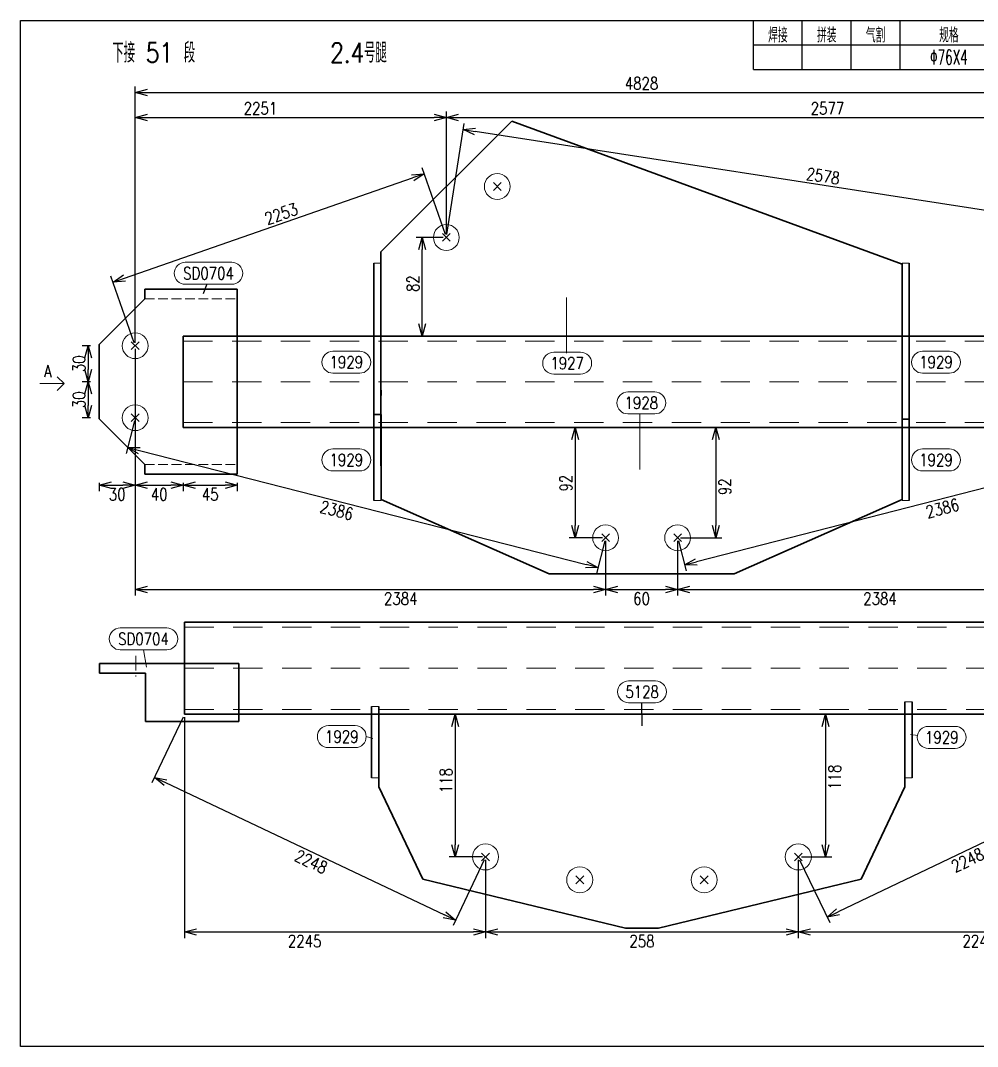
# Model space of a CAD drawing. Extents: x 154981 to 165753, y -86801 to -82885.
# Drawn here: x 159560.1 to 159756, y -84356.7 to -84146.7 of the extents above; entities that cross this region are included whole.
import ezdxf
from ezdxf.enums import TextEntityAlignment as Align

# ---------------------------------------------------------------- set-up
doc = ezdxf.new("R2010")
doc.units = 0
doc.header["$MEASUREMENT"] = 0
for name, pattern in [('一点画线', [5.2, 3, -1, 0.2, -1]), ('虚线', [2.75, 2, -0.75]), ('长虚线', [10, 6, -4])]:
    doc.linetypes.add(name, pattern=pattern)
doc.layers.get('0').update_dxf_attribs({"linetype": 'CONTINUOUS', "lineweight": 25})
doc.layers.get('Defpoints').update_dxf_attribs({"linetype": 'CONTINUOUS'})
doc.layers.add('4', color=7, linetype='CONTINUOUS', lineweight=25)
doc.layers.add('5', color=7, linetype='CONTINUOUS', lineweight=25)
doc.styles.add('DimFont', font='simplex.shx', dxfattribs={"width": 0.8, "bigfont": 'gbhzfs.shx'})
doc.styles.get("Standard").update_dxf_attribs({"font": 'simplex.shx', "width": 0.7, "height": 3, "bigfont": 'gbhzfs.shx'})
doc.dimstyles.new('DHDxfDimStyleOpen30', dxfattribs={"dimtxt": 2.5, "dimasz": 2.5, "dimexe": 1.25, "dimexo": 0.625, "dimtad": 2, "dimtxsty": 'DimFont', "dimblk": 'OPEN30', "dimblk1": 'OPEN30', "dimblk2": 'OPEN30', "dimcen": 2.5, "dimadec": 0, "dimazin": 0, "dimtfac": 1, "dimtmove": 0, "dimatfit": 3, "dimfxl": 0, "dimarcsym": 0})

# ---------------------------------------------------------------- blocks, each defined once
blk = doc.blocks.new('_OPEN30')
at = {"color": 0, "linetype": 'ByBlock', "lineweight": -2}
for p, q in [((-1, 0.268), (0, 0)), ((0, 0), (-1, -0.268)), ((0, 0), (-1, 0))]:
    blk.add_line(p, q, dxfattribs=at)
blk = doc.blocks.new('*D152')
at = {"layer": '5', "color": 3, "linetype": 'Continuous', "lineweight": -2}
for p, q in [((159780.43, -84289.29), (159780.43, -84334.48)), ((159719.3, -84318.49), (159719.3, -84334.48)), ((159721.8, -84333.23), (159777.93, -84333.23))]:
    blk.add_line(p, q, dxfattribs=at)
at = {"layer": 'Defpoints', "color": 0, "linetype": 'Continuous'}
for p in [(159780.43, -84288.66), (159719.3, -84317.87), (159780.43, -84333.23)]:
    blk.add_point(p, dxfattribs=at)
at = {"layer": '5', "color": 3, "linetype": 'Continuous', "lineweight": -2, "xscale": 2.5, "yscale": 2.5, "zscale": 2.5, "rotation": 180}
blk.add_blockref('_OPEN30', (159719.3, -84333.23), dxfattribs=at)
at = {"layer": '5', "color": 3, "linetype": 'Continuous', "lineweight": -2, "xscale": 2.5, "yscale": 2.5, "zscale": 2.5}
blk.add_blockref('_OPEN30', (159780.43, -84333.23), dxfattribs=at)
at = {"layer": '5', "color": 6, "linetype": 'Continuous', "lineweight": 18, "insert": (159756.32, -84335.11), "char_height": 2.5, "attachment_point": 5, "line_spacing_factor": 0.6, "style": 'DimFont'}
blk.add_mtext('2245', dxfattribs=at)
blk = doc.blocks.new('*D153')
at = {"layer": '5', "color": 3, "linetype": 'Continuous', "lineweight": -2}
for p, q in [((159655.29, -84318.49), (159655.29, -84334.48)), ((159719.3, -84318.49), (159719.3, -84334.48)), ((159657.79, -84333.23), (159716.8, -84333.23))]:
    blk.add_line(p, q, dxfattribs=at)
at = {"layer": 'Defpoints', "color": 0, "linetype": 'Continuous'}
for p in [(159655.29, -84317.87), (159719.3, -84317.87), (159719.3, -84333.23)]:
    blk.add_point(p, dxfattribs=at)
at = {"layer": '5', "color": 3, "linetype": 'Continuous', "lineweight": -2, "xscale": 2.5, "yscale": 2.5, "zscale": 2.5, "rotation": 180}
blk.add_blockref('_OPEN30', (159655.29, -84333.23), dxfattribs=at)
at = {"layer": '5', "color": 3, "linetype": 'Continuous', "lineweight": -2, "xscale": 2.5, "yscale": 2.5, "zscale": 2.5}
blk.add_blockref('_OPEN30', (159719.3, -84333.23), dxfattribs=at)
at = {"layer": '5', "color": 6, "linetype": 'Continuous', "lineweight": 18, "insert": (159687.3, -84335.11), "char_height": 2.5, "attachment_point": 5, "line_spacing_factor": 0.6, "style": 'DimFont'}
blk.add_mtext('258', dxfattribs=at)
blk = doc.blocks.new('*D154')
at = {"layer": '5', "color": 3, "linetype": 'Continuous', "lineweight": -2}
for p, q in [((159593.65, -84289.29), (159593.65, -84334.48)), ((159655.29, -84318.49), (159655.29, -84334.48)), ((159596.15, -84333.23), (159652.79, -84333.23))]:
    blk.add_line(p, q, dxfattribs=at)
at = {"layer": 'Defpoints', "color": 0, "linetype": 'Continuous'}
for p in [(159593.65, -84288.66), (159655.29, -84317.87), (159655.29, -84333.23)]:
    blk.add_point(p, dxfattribs=at)
at = {"layer": '5', "color": 3, "linetype": 'Continuous', "lineweight": -2, "xscale": 2.5, "yscale": 2.5, "zscale": 2.5, "rotation": 180}
blk.add_blockref('_OPEN30', (159593.65, -84333.23), dxfattribs=at)
at = {"layer": '5', "color": 3, "linetype": 'Continuous', "lineweight": -2, "xscale": 2.5, "yscale": 2.5, "zscale": 2.5}
blk.add_blockref('_OPEN30', (159655.29, -84333.23), dxfattribs=at)
at = {"layer": '5', "color": 6, "linetype": 'Continuous', "lineweight": 18, "insert": (159618.26, -84335.11), "char_height": 2.5, "attachment_point": 5, "line_spacing_factor": 0.6, "style": 'DimFont'}
blk.add_mtext('2245', dxfattribs=at)
blk = doc.blocks.new('*D155')
at = {"layer": '5', "color": 3, "linetype": 'Continuous', "lineweight": -2}
for p, q in [((159719.93, -84288.66), (159726.13, -84288.66)), ((159724.88, -84291.16), (159724.88, -84315.37)), ((159719.93, -84317.87), (159726.13, -84317.87))]:
    blk.add_line(p, q, dxfattribs=at)
at = {"layer": 'Defpoints', "color": 0, "linetype": 'Continuous'}
for p in [(159719.3, -84288.66), (159719.3, -84317.87), (159724.88, -84317.87)]:
    blk.add_point(p, dxfattribs=at)
at = {"layer": '5', "color": 3, "linetype": 'Continuous', "lineweight": -2, "xscale": 2.5, "yscale": 2.5, "zscale": 2.5}
for p, rotation in [((159724.88, -84288.66), 90), ((159724.88, -84317.87), 270)]:
    blk.add_blockref('_OPEN30', p, dxfattribs=dict(at, rotation=rotation))
at = {"layer": '5', "color": 6, "linetype": 'Continuous', "lineweight": 18, "insert": (159726.76, -84301.55), "char_height": 2.5, "attachment_point": 5, "rotation": 90, "line_spacing_factor": 0.6, "style": 'DimFont'}
blk.add_mtext('118', dxfattribs=at)
blk = doc.blocks.new('*D156')
at = {"layer": '5', "color": 3, "linetype": 'Continuous', "lineweight": -2}
for p, q in [((159654.66, -84288.66), (159647.84, -84288.66)), ((159649.09, -84291.16), (159649.09, -84315.37)), ((159654.66, -84317.87), (159647.84, -84317.87))]:
    blk.add_line(p, q, dxfattribs=at)
at = {"layer": 'Defpoints', "color": 0, "linetype": 'Continuous'}
for p in [(159655.29, -84288.66), (159649.09, -84317.87), (159655.29, -84317.87)]:
    blk.add_point(p, dxfattribs=at)
at = {"layer": '5', "color": 3, "linetype": 'Continuous', "lineweight": -2, "xscale": 2.5, "yscale": 2.5, "zscale": 2.5}
for p, rotation in [((159649.09, -84288.66), 90), ((159649.09, -84317.87), 270)]:
    blk.add_blockref('_OPEN30', p, dxfattribs=dict(at, rotation=rotation))
at = {"layer": '5', "color": 6, "linetype": 'Continuous', "lineweight": 18, "insert": (159647.21, -84302.25), "char_height": 2.5, "attachment_point": 5, "rotation": 90, "line_spacing_factor": 0.6, "style": 'DimFont'}
blk.add_mtext('118', dxfattribs=at)
blk = doc.blocks.new('*D157')
at = {"layer": '5', "color": 3, "linetype": 'Continuous', "lineweight": -2}
for p, q in [((159780.7, -84289.23), (159786.85, -84302.1)), ((159784.06, -84302.05), (159727.44, -84329.1)), ((159719.57, -84318.43), (159725.72, -84331.31))]:
    blk.add_line(p, q, dxfattribs=at)
at = {"layer": 'Defpoints', "color": 0, "linetype": 'Continuous'}
for p in [(159780.43, -84288.66), (159719.3, -84317.87), (159725.18, -84330.18)]:
    blk.add_point(p, dxfattribs=at)
at = {"layer": '5', "color": 3, "linetype": 'Continuous', "lineweight": -2, "xscale": 2.5, "yscale": 2.5, "zscale": 2.5}
for p, rotation in [((159786.31, -84300.97), 25.53706386824413), ((159725.18, -84330.18), 205.5370638682442)]:
    blk.add_blockref('_OPEN30', p, dxfattribs=dict(at, rotation=rotation))
at = {"layer": '5', "color": 6, "linetype": 'Continuous', "lineweight": 18, "insert": (159753.94, -84318.52), "char_height": 2.5, "attachment_point": 5, "rotation": 25.5371, "line_spacing_factor": 0.6, "style": 'DimFont'}
blk.add_mtext('2248', dxfattribs=at)
blk = doc.blocks.new('*D158')
at = {"layer": '5', "color": 3, "linetype": 'Continuous', "lineweight": -2}
for p, q in [((159593.38, -84289.23), (159586.98, -84302.72)), ((159589.78, -84302.66), (159646.9, -84329.73)), ((159655.02, -84318.43), (159648.63, -84331.93))]:
    blk.add_line(p, q, dxfattribs=at)
at = {"layer": 'Defpoints', "color": 0, "linetype": 'Continuous'}
for p in [(159593.65, -84288.66), (159655.29, -84317.87), (159649.16, -84330.8)]:
    blk.add_point(p, dxfattribs=at)
at = {"layer": '5', "color": 3, "linetype": 'Continuous', "lineweight": -2, "xscale": 2.5, "yscale": 2.5, "zscale": 2.5}
for p, rotation in [((159587.52, -84301.59), 154.6496421336327), ((159649.16, -84330.8), 334.6496421336327)]:
    blk.add_blockref('_OPEN30', p, dxfattribs=dict(at, rotation=rotation))
at = {"layer": '5', "color": 6, "linetype": 'Continuous', "lineweight": 18, "insert": (159619.58, -84318.86), "char_height": 2.5, "attachment_point": 5, "rotation": 334.6496, "line_spacing_factor": 0.6, "style": 'DimFont'}
blk.add_mtext('2248', dxfattribs=at)
blk = doc.blocks.new('板孔21.5')
at = {"layer": '5', "color": 7, "linetype": 'Continuous', "lineweight": 13}
for p, q in [((-0.3, -0.3), (0.3, 0.3)), ((0.3, -0.3), (-0.3, 0.3))]:
    blk.add_line(p, q, dxfattribs=at)
blk.add_circle((0, 0), 1, dxfattribs=at)
blk = doc.blocks.new('*D159')
at = {"layer": '5', "color": 3, "linetype": 'Continuous', "lineweight": -2}
for p, q in [((159647.27, -84190.45), (159647.27, -84165.27)), ((159790.35, -84212.61), (159790.35, -84165.27)), ((159649.77, -84166.52), (159787.85, -84166.52))]:
    blk.add_line(p, q, dxfattribs=at)
at = {"layer": 'Defpoints', "color": 0, "linetype": 'Continuous'}
for p in [(159790.35, -84166.52), (159647.27, -84191.07), (159790.35, -84213.24)]:
    blk.add_point(p, dxfattribs=at)
at = {"layer": '5', "color": 3, "linetype": 'Continuous', "lineweight": -2, "xscale": 2.5, "yscale": 2.5, "zscale": 2.5, "rotation": 180}
blk.add_blockref('_OPEN30', (159647.27, -84166.52), dxfattribs=at)
at = {"layer": '5', "color": 3, "linetype": 'Continuous', "lineweight": -2, "xscale": 2.5, "yscale": 2.5, "zscale": 2.5}
blk.add_blockref('_OPEN30', (159790.35, -84166.52), dxfattribs=at)
at = {"layer": '5', "color": 6, "linetype": 'Continuous', "lineweight": 18, "insert": (159725.26, -84164.65), "char_height": 2.5, "attachment_point": 5, "line_spacing_factor": 0.6, "style": 'DimFont'}
blk.add_mtext('2577', dxfattribs=at)
blk = doc.blocks.new('*D160')
at = {"layer": '5', "color": 3, "linetype": 'Continuous', "lineweight": -2}
for p, q in [((159583.58, -84212.61), (159583.58, -84165.27)), ((159647.27, -84190.45), (159647.27, -84165.27)), ((159586.08, -84166.52), (159644.77, -84166.52))]:
    blk.add_line(p, q, dxfattribs=at)
at = {"layer": 'Defpoints', "color": 0, "linetype": 'Continuous'}
for p in [(159647.27, -84166.52), (159647.27, -84191.07), (159583.58, -84213.24)]:
    blk.add_point(p, dxfattribs=at)
at = {"layer": '5', "color": 3, "linetype": 'Continuous', "lineweight": -2, "xscale": 2.5, "yscale": 2.5, "zscale": 2.5, "rotation": 180}
blk.add_blockref('_OPEN30', (159583.58, -84166.52), dxfattribs=at)
at = {"layer": '5', "color": 3, "linetype": 'Continuous', "lineweight": -2, "xscale": 2.5, "yscale": 2.5, "zscale": 2.5}
blk.add_blockref('_OPEN30', (159647.27, -84166.52), dxfattribs=at)
at = {"layer": '5', "color": 6, "linetype": 'Continuous', "lineweight": 18, "insert": (159609.22, -84164.65), "char_height": 2.5, "attachment_point": 5, "line_spacing_factor": 0.6, "style": 'DimFont'}
blk.add_mtext('2251', dxfattribs=at)
blk = doc.blocks.new('*D161')
at = {"layer": '5', "color": 3, "linetype": 'Continuous', "lineweight": -2}
for p, q in [((159790.35, -84213.86), (159790.35, -84264.37)), ((159694.6, -84253.17), (159694.6, -84264.37)), ((159697.1, -84263.12), (159787.85, -84263.12))]:
    blk.add_line(p, q, dxfattribs=at)
at = {"layer": 'Defpoints', "color": 0, "linetype": 'Continuous'}
for p in [(159790.35, -84213.24), (159694.6, -84252.54), (159790.35, -84263.12)]:
    blk.add_point(p, dxfattribs=at)
at = {"layer": '5', "color": 3, "linetype": 'Continuous', "lineweight": -2, "xscale": 2.5, "yscale": 2.5, "zscale": 2.5, "rotation": 180}
blk.add_blockref('_OPEN30', (159694.6, -84263.12), dxfattribs=at)
at = {"layer": '5', "color": 3, "linetype": 'Continuous', "lineweight": -2, "xscale": 2.5, "yscale": 2.5, "zscale": 2.5}
blk.add_blockref('_OPEN30', (159790.35, -84263.12), dxfattribs=at)
at = {"layer": '5', "color": 6, "linetype": 'Continuous', "lineweight": 18, "insert": (159736.02, -84264.99), "char_height": 2.5, "attachment_point": 5, "line_spacing_factor": 0.6, "style": 'DimFont'}
blk.add_mtext('2384', dxfattribs=at)
blk = doc.blocks.new('*D162')
at = {"layer": '5', "color": 3, "linetype": 'Continuous', "lineweight": -2}
for p, q in [((159679.85, -84253.17), (159679.85, -84264.37)), ((159694.6, -84253.17), (159694.6, -84264.37)), ((159682.35, -84263.12), (159692.1, -84263.12))]:
    blk.add_line(p, q, dxfattribs=at)
at = {"layer": 'Defpoints', "color": 0, "linetype": 'Continuous'}
for p in [(159679.85, -84252.54), (159694.6, -84252.54), (159694.6, -84263.12)]:
    blk.add_point(p, dxfattribs=at)
at = {"layer": '5', "color": 3, "linetype": 'Continuous', "lineweight": -2, "xscale": 2.5, "yscale": 2.5, "zscale": 2.5, "rotation": 180}
blk.add_blockref('_OPEN30', (159679.85, -84263.12), dxfattribs=at)
at = {"layer": '5', "color": 3, "linetype": 'Continuous', "lineweight": -2, "xscale": 2.5, "yscale": 2.5, "zscale": 2.5}
blk.add_blockref('_OPEN30', (159694.6, -84263.12), dxfattribs=at)
at = {"layer": '5', "color": 6, "linetype": 'Continuous', "lineweight": 18, "insert": (159687.22, -84264.99), "char_height": 2.5, "attachment_point": 5, "line_spacing_factor": 0.6, "style": 'DimFont'}
blk.add_mtext('60', dxfattribs=at)
blk = doc.blocks.new('*D163')
at = {"layer": '5', "color": 3, "linetype": 'Continuous', "lineweight": -2}
for p, q in [((159583.58, -84213.86), (159583.58, -84264.37)), ((159679.85, -84253.17), (159679.85, -84264.37)), ((159586.08, -84263.12), (159677.35, -84263.12))]:
    blk.add_line(p, q, dxfattribs=at)
at = {"layer": 'Defpoints', "color": 0, "linetype": 'Continuous'}
for p in [(159583.58, -84213.24), (159679.85, -84252.54), (159679.85, -84263.12)]:
    blk.add_point(p, dxfattribs=at)
at = {"layer": '5', "color": 3, "linetype": 'Continuous', "lineweight": -2, "xscale": 2.5, "yscale": 2.5, "zscale": 2.5, "rotation": 180}
blk.add_blockref('_OPEN30', (159583.58, -84263.12), dxfattribs=at)
at = {"layer": '5', "color": 3, "linetype": 'Continuous', "lineweight": -2, "xscale": 2.5, "yscale": 2.5, "zscale": 2.5}
blk.add_blockref('_OPEN30', (159679.85, -84263.12), dxfattribs=at)
at = {"layer": '5', "color": 6, "linetype": 'Continuous', "lineweight": 18, "insert": (159637.93, -84264.99), "char_height": 2.5, "attachment_point": 5, "line_spacing_factor": 0.6, "style": 'DimFont'}
blk.add_mtext('2384', dxfattribs=at)
blk = doc.blocks.new('*D164')
at = {"layer": '5', "color": 3, "linetype": 'Continuous', "lineweight": -2}
for p, q in [((159583.58, -84212.61), (159583.58, -84160.15)), ((159586.08, -84161.4), (159787.85, -84161.4)), ((159790.35, -84212.61), (159790.35, -84160.15))]:
    blk.add_line(p, q, dxfattribs=at)
at = {"layer": 'Defpoints', "color": 0, "linetype": 'Continuous'}
for p in [(159790.35, -84161.4), (159583.58, -84213.24), (159790.35, -84213.24)]:
    blk.add_point(p, dxfattribs=at)
at = {"layer": '5', "color": 3, "linetype": 'Continuous', "lineweight": -2, "xscale": 2.5, "yscale": 2.5, "zscale": 2.5, "rotation": 180}
blk.add_blockref('_OPEN30', (159583.58, -84161.4), dxfattribs=at)
at = {"layer": '5', "color": 3, "linetype": 'Continuous', "lineweight": -2, "xscale": 2.5, "yscale": 2.5, "zscale": 2.5}
blk.add_blockref('_OPEN30', (159790.35, -84161.4), dxfattribs=at)
at = {"layer": '5', "color": 6, "linetype": 'Continuous', "lineweight": 18, "insert": (159687.22, -84159.52), "char_height": 2.5, "attachment_point": 5, "line_spacing_factor": 0.6, "style": 'DimFont'}
blk.add_mtext('4828', dxfattribs=at)
blk = doc.blocks.new('*D165')
at = {"layer": '5', "color": 3, "linetype": 'Continuous', "lineweight": -2}
for p, q in [((159646.64, -84191.07), (159641.07, -84191.07)), ((159642.32, -84208.77), (159642.32, -84193.57)), ((159646.64, -84211.27), (159641.07, -84211.27))]:
    blk.add_line(p, q, dxfattribs=at)
at = {"layer": 'Defpoints', "color": 0, "linetype": 'Continuous'}
for p in [(159642.32, -84191.07), (159647.27, -84191.07), (159647.27, -84211.27)]:
    blk.add_point(p, dxfattribs=at)
at = {"layer": '5', "color": 3, "linetype": 'Continuous', "lineweight": -2, "xscale": 2.5, "yscale": 2.5, "zscale": 2.5}
for p, rotation in [((159642.32, -84191.07), 90), ((159642.32, -84211.27), 270)]:
    blk.add_blockref('_OPEN30', p, dxfattribs=dict(at, rotation=rotation))
at = {"layer": '5', "color": 6, "linetype": 'Continuous', "lineweight": 18, "insert": (159640.44, -84200.52), "char_height": 2.5, "attachment_point": 5, "rotation": 90, "line_spacing_factor": 0.6, "style": 'DimFont'}
blk.add_mtext('82', dxfattribs=at)
blk = doc.blocks.new('*D166')
at = {"layer": '5', "color": 3, "linetype": 'Continuous', "lineweight": -2}
for p, q in [((159695.22, -84229.94), (159703.65, -84229.94)), ((159702.4, -84232.44), (159702.4, -84250.04)), ((159695.22, -84252.54), (159703.65, -84252.54))]:
    blk.add_line(p, q, dxfattribs=at)
at = {"layer": 'Defpoints', "color": 0, "linetype": 'Continuous'}
for p in [(159694.6, -84229.94), (159694.6, -84252.54), (159702.4, -84252.54)]:
    blk.add_point(p, dxfattribs=at)
at = {"layer": '5', "color": 3, "linetype": 'Continuous', "lineweight": -2, "xscale": 2.5, "yscale": 2.5, "zscale": 2.5}
for p, rotation in [((159702.4, -84229.94), 90), ((159702.4, -84252.54), 270)]:
    blk.add_blockref('_OPEN30', p, dxfattribs=dict(at, rotation=rotation))
at = {"layer": '5', "color": 6, "linetype": 'Continuous', "lineweight": 18, "insert": (159704.27, -84242.08), "char_height": 2.5, "attachment_point": 5, "rotation": 90, "line_spacing_factor": 0.6, "style": 'DimFont'}
blk.add_mtext('92', dxfattribs=at)
blk = doc.blocks.new('*D167')
at = {"layer": '5', "color": 3, "linetype": 'Continuous', "lineweight": -2}
for p, q in [((159679.23, -84229.94), (159672.38, -84229.94)), ((159673.63, -84232.44), (159673.63, -84250.04)), ((159679.23, -84252.54), (159672.38, -84252.54))]:
    blk.add_line(p, q, dxfattribs=at)
at = {"layer": 'Defpoints', "color": 0, "linetype": 'Continuous'}
for p in [(159679.85, -84229.94), (159673.63, -84252.54), (159679.85, -84252.54)]:
    blk.add_point(p, dxfattribs=at)
at = {"layer": '5', "color": 3, "linetype": 'Continuous', "lineweight": -2, "xscale": 2.5, "yscale": 2.5, "zscale": 2.5}
for p, rotation in [((159673.63, -84229.94), 90), ((159673.63, -84252.54), 270)]:
    blk.add_blockref('_OPEN30', p, dxfattribs=dict(at, rotation=rotation))
at = {"layer": '5', "color": 6, "linetype": 'Continuous', "lineweight": 18, "insert": (159671.75, -84241.37), "char_height": 2.5, "attachment_point": 5, "rotation": 90, "line_spacing_factor": 0.6, "style": 'DimFont'}
blk.add_mtext('92', dxfattribs=at)
blk = doc.blocks.new('*D168')
at = {"layer": '5', "color": 3, "linetype": 'Continuous', "lineweight": -2}
for p, q in [((159647.36, -84190.45), (159650.88, -84167.76)), ((159791.3, -84190.78), (159653.16, -84169.38)), ((159790.45, -84212.62), (159793.96, -84189.93))]:
    blk.add_line(p, q, dxfattribs=at)
at = {"layer": 'Defpoints', "color": 0, "linetype": 'Continuous'}
for p in [(159650.69, -84169), (159647.27, -84191.07), (159790.35, -84213.24)]:
    blk.add_point(p, dxfattribs=at)
at = {"layer": '5', "color": 3, "linetype": 'Continuous', "lineweight": -2, "xscale": 2.5, "yscale": 2.5, "zscale": 2.5}
for p, rotation in [((159650.69, -84169), 171.1950063827084), ((159793.77, -84191.16), 351.1950063827085)]:
    blk.add_blockref('_OPEN30', p, dxfattribs=dict(at, rotation=rotation))
at = {"layer": '5', "color": 6, "linetype": 'Continuous', "lineweight": 18, "insert": (159724.37, -84178.51), "char_height": 2.5, "attachment_point": 5, "rotation": 351.195, "line_spacing_factor": 0.6, "style": 'DimFont'}
blk.add_mtext('2578', dxfattribs=at)
blk = doc.blocks.new('*D169')
at = {"layer": '5', "color": 3, "linetype": 'Continuous', "lineweight": -2}
for p, q in [((159647.06, -84190.48), (159642.32, -84176.85)), ((159581.41, -84199.38), (159640.37, -84178.86)), ((159583.38, -84212.65), (159578.63, -84199.02))]:
    blk.add_line(p, q, dxfattribs=at)
at = {"layer": 'Defpoints', "color": 0, "linetype": 'Continuous'}
for p in [(159642.73, -84178.04), (159647.27, -84191.07), (159583.58, -84213.24)]:
    blk.add_point(p, dxfattribs=at)
at = {"layer": '5', "color": 3, "linetype": 'Continuous', "lineweight": -2, "xscale": 2.5, "yscale": 2.5, "zscale": 2.5}
for p, rotation in [((159642.73, -84178.04), 19.18904768095126), ((159579.05, -84200.2), 199.1890476809513)]:
    blk.add_blockref('_OPEN30', p, dxfattribs=dict(at, rotation=rotation))
at = {"layer": '5', "color": 6, "linetype": 'Continuous', "lineweight": 18, "insert": (159613.48, -84186.23), "char_height": 2.5, "attachment_point": 5, "rotation": 19.189, "line_spacing_factor": 0.6, "style": 'DimFont'}
blk.add_mtext('2253', dxfattribs=at)
blk = doc.blocks.new('*D170')
at = {"layer": '5', "color": 3, "linetype": 'Continuous', "lineweight": -2}
for p, q in [((159790.51, -84228.58), (159792.09, -84234.76)), ((159789.36, -84234.17), (159698.45, -84257.49)), ((159694.75, -84253.15), (159696.33, -84259.32))]:
    blk.add_line(p, q, dxfattribs=at)
at = {"layer": 'Defpoints', "color": 0, "linetype": 'Continuous'}
for p in [(159790.35, -84227.98), (159694.6, -84252.54), (159696.02, -84258.11)]:
    blk.add_point(p, dxfattribs=at)
at = {"layer": '5', "color": 3, "linetype": 'Continuous', "lineweight": -2, "xscale": 2.5, "yscale": 2.5, "zscale": 2.5}
for p, rotation in [((159791.78, -84233.55), 14.38693396919087), ((159696.02, -84258.11), 194.3869339691909)]:
    blk.add_blockref('_OPEN30', p, dxfattribs=dict(at, rotation=rotation))
at = {"layer": '5', "color": 6, "linetype": 'Continuous', "lineweight": 18, "insert": (159748.8, -84246.51), "char_height": 2.5, "attachment_point": 5, "rotation": 14.3869, "line_spacing_factor": 0.6, "style": 'DimFont'}
blk.add_mtext('2386', dxfattribs=at)
blk = doc.blocks.new('*D171')
at = {"layer": '5', "color": 3, "linetype": 'Continuous', "lineweight": -2}
for p, q in [((159583.43, -84228.58), (159581.72, -84235.29)), ((159584.45, -84234.7), (159675.87, -84258.03)), ((159679.7, -84253.15), (159677.99, -84259.86))]:
    blk.add_line(p, q, dxfattribs=at)
at = {"layer": 'Defpoints', "color": 0, "linetype": 'Continuous'}
for p in [(159583.58, -84227.98), (159679.85, -84252.54), (159678.3, -84258.64)]:
    blk.add_point(p, dxfattribs=at)
at = {"layer": '5', "color": 3, "linetype": 'Continuous', "lineweight": -2, "xscale": 2.5, "yscale": 2.5, "zscale": 2.5}
for p, rotation in [((159582.02, -84234.08), 165.6869136113439), ((159678.3, -84258.64), 345.686913611344)]:
    blk.add_blockref('_OPEN30', p, dxfattribs=dict(at, rotation=rotation))
at = {"layer": '5', "color": 6, "linetype": 'Continuous', "lineweight": 18, "insert": (159624.83, -84246.94), "char_height": 2.5, "attachment_point": 5, "rotation": 345.6869, "line_spacing_factor": 0.6, "style": 'DimFont'}
blk.add_mtext('2386', dxfattribs=at)
blk = doc.blocks.new('*D177')
at = {"layer": '5', "color": 3, "linetype": 'Continuous', "lineweight": -2}
for p, q in [((159574.46, -84220.61), (159572.71, -84220.61)), ((159573.96, -84223.11), (159573.96, -84225.48)), ((159574.46, -84227.98), (159572.71, -84227.98))]:
    blk.add_line(p, q, dxfattribs=at)
at = {"layer": 'Defpoints', "color": 0, "linetype": 'Continuous'}
for p in [(159575.09, -84220.61), (159573.96, -84227.98), (159575.09, -84227.98)]:
    blk.add_point(p, dxfattribs=at)
at = {"layer": '5', "color": 3, "linetype": 'Continuous', "lineweight": -2, "xscale": 2.5, "yscale": 2.5, "zscale": 2.5}
for p, rotation in [((159573.96, -84220.61), 90), ((159573.96, -84227.98), 270)]:
    blk.add_blockref('_OPEN30', p, dxfattribs=dict(at, rotation=rotation))
at = {"layer": '5', "color": 6, "linetype": 'Continuous', "lineweight": 18, "insert": (159572.09, -84224.29), "char_height": 2.5, "attachment_point": 5, "rotation": 90, "line_spacing_factor": 0.6, "style": 'DimFont'}
blk.add_mtext('30', dxfattribs=at)
blk = doc.blocks.new('*D178')
at = {"layer": '5', "color": 3, "linetype": 'Continuous', "lineweight": -2}
for p, q in [((159574.46, -84213.24), (159572.71, -84213.24)), ((159573.96, -84215.74), (159573.96, -84218.11)), ((159574.46, -84220.61), (159572.71, -84220.61))]:
    blk.add_line(p, q, dxfattribs=at)
at = {"layer": 'Defpoints', "color": 0, "linetype": 'Continuous'}
for p in [(159575.09, -84213.24), (159573.96, -84220.61), (159575.09, -84220.61)]:
    blk.add_point(p, dxfattribs=at)
at = {"layer": '5', "color": 3, "linetype": 'Continuous', "lineweight": -2, "xscale": 2.5, "yscale": 2.5, "zscale": 2.5}
for p, rotation in [((159573.96, -84213.24), 90), ((159573.96, -84220.61), 270)]:
    blk.add_blockref('_OPEN30', p, dxfattribs=dict(at, rotation=rotation))
at = {"layer": '5', "color": 6, "linetype": 'Continuous', "lineweight": 18, "insert": (159572.09, -84216.92), "char_height": 2.5, "attachment_point": 5, "rotation": 90, "line_spacing_factor": 0.6, "style": 'DimFont'}
blk.add_mtext('30', dxfattribs=at)
blk = doc.blocks.new('*D179')
at = {"layer": '5', "color": 3, "linetype": 'Continuous', "lineweight": -2}
for p, q in [((159593.41, -84241.28), (159593.41, -84243.03)), ((159604.47, -84241.28), (159604.47, -84243.03)), ((159595.91, -84241.78), (159601.97, -84241.78))]:
    blk.add_line(p, q, dxfattribs=at)
at = {"layer": 'Defpoints', "color": 0, "linetype": 'Continuous'}
for p in [(159593.41, -84240.65), (159604.47, -84240.65), (159604.47, -84241.78)]:
    blk.add_point(p, dxfattribs=at)
at = {"layer": '5', "color": 3, "linetype": 'Continuous', "lineweight": -2, "xscale": 2.5, "yscale": 2.5, "zscale": 2.5, "rotation": 180}
blk.add_blockref('_OPEN30', (159593.41, -84241.78), dxfattribs=at)
at = {"layer": '5', "color": 3, "linetype": 'Continuous', "lineweight": -2, "xscale": 2.5, "yscale": 2.5, "zscale": 2.5}
blk.add_blockref('_OPEN30', (159604.47, -84241.78), dxfattribs=at)
at = {"layer": '5', "color": 6, "linetype": 'Continuous', "lineweight": 18, "insert": (159598.94, -84243.65), "char_height": 2.5, "attachment_point": 5, "line_spacing_factor": 0.6, "style": 'DimFont'}
blk.add_mtext('45', dxfattribs=at)
blk = doc.blocks.new('*D180')
at = {"layer": '5', "color": 3, "linetype": 'Continuous', "lineweight": -2}
for p, q in [((159583.58, -84241.28), (159583.58, -84243.03)), ((159593.41, -84241.28), (159593.41, -84243.03)), ((159586.08, -84241.78), (159590.91, -84241.78))]:
    blk.add_line(p, q, dxfattribs=at)
at = {"layer": 'Defpoints', "color": 0, "linetype": 'Continuous'}
for p in [(159583.58, -84240.65), (159593.41, -84240.65), (159593.41, -84241.78)]:
    blk.add_point(p, dxfattribs=at)
at = {"layer": '5', "color": 3, "linetype": 'Continuous', "lineweight": -2, "xscale": 2.5, "yscale": 2.5, "zscale": 2.5, "rotation": 180}
blk.add_blockref('_OPEN30', (159583.58, -84241.78), dxfattribs=at)
at = {"layer": '5', "color": 3, "linetype": 'Continuous', "lineweight": -2, "xscale": 2.5, "yscale": 2.5, "zscale": 2.5}
blk.add_blockref('_OPEN30', (159593.41, -84241.78), dxfattribs=at)
at = {"layer": '5', "color": 6, "linetype": 'Continuous', "lineweight": 18, "insert": (159588.5, -84243.65), "char_height": 2.5, "attachment_point": 5, "line_spacing_factor": 0.6, "style": 'DimFont'}
blk.add_mtext('40', dxfattribs=at)
blk = doc.blocks.new('*D181')
at = {"layer": '5', "color": 3, "linetype": 'Continuous', "lineweight": -2}
for p, q in [((159576.21, -84241.28), (159576.21, -84243.03)), ((159583.58, -84241.28), (159583.58, -84243.03)), ((159578.71, -84241.78), (159581.08, -84241.78))]:
    blk.add_line(p, q, dxfattribs=at)
at = {"layer": 'Defpoints', "color": 0, "linetype": 'Continuous'}
for p in [(159576.21, -84240.65), (159583.58, -84240.65), (159583.58, -84241.78)]:
    blk.add_point(p, dxfattribs=at)
at = {"layer": '5', "color": 3, "linetype": 'Continuous', "lineweight": -2, "xscale": 2.5, "yscale": 2.5, "zscale": 2.5, "rotation": 180}
blk.add_blockref('_OPEN30', (159576.21, -84241.78), dxfattribs=at)
at = {"layer": '5', "color": 3, "linetype": 'Continuous', "lineweight": -2, "xscale": 2.5, "yscale": 2.5, "zscale": 2.5}
blk.add_blockref('_OPEN30', (159583.58, -84241.78), dxfattribs=at)
at = {"layer": '5', "color": 6, "linetype": 'Continuous', "lineweight": 18, "insert": (159579.9, -84243.65), "char_height": 2.5, "attachment_point": 5, "line_spacing_factor": 0.6, "style": 'DimFont'}
blk.add_mtext('30', dxfattribs=at)
blk = doc.blocks.new('CTDHK')
at = {"color": 0, "linetype": 'Continuous'}
for p, q in [((0, 210), (297, 210)), ((0, 0), (0, 210)), ((297, 0), (0, 0))]:
    blk.add_line(p, q, dxfattribs=at)

msp = doc.modelspace()

# ---------------------------------------------------------------- linework, layer by layer
at = {"color": 3, "linetype": 'Continuous'}
for p, q in [((159598.1633, -84200.74567), (159597.51284, -84202.62389)), ((159687.17428, -84286.3106), (159687.27352, -84291.04017))]:
    msp.add_line(p, q, dxfattribs=at)
at = {"layer": '4', "color": 1, "linetype": 'Continuous', "lineweight": 25}
for p, q in [((159710.11666, -84156.66733), (159710.11666, -84146.66733)), ((159720.11666, -84156.66733), (159720.11666, -84146.66733)), ((159730.11666, -84156.66733), (159730.11666, -84146.66733)), ((159740.11666, -84156.66733), (159740.11666, -84146.66733)), ((159710.11666, -84151.66733), (159857.11666, -84151.66733)), ((159710.11666, -84156.66733), (159857.11666, -84156.66733))]:
    msp.add_line(p, q, dxfattribs=at)
at = {"layer": '4', "color": 1, "linetype": 'Continuous', "lineweight": 18}
msp.add_lwpolyline([(159560.11666, -84146.66733), (159560.11666, -84356.66733), (159857.11666, -84356.66733), (159857.11666, -84146.66733)], close=True, dxfattribs=at)
at = {"layer": '5', "color": 7, "linetype": 'Continuous', "lineweight": 35}
for p, q in [((159633.88922, -84194.02593), (159660.64374, -84167.27141)), ((159660.64374, -84167.27141), (159740.53975, -84196.52888)), ((159633.88922, -84211.27042), (159633.88922, -84194.02593)), ((159632.41507, -84196.3002), (159632.41507, -84237.80606)), ((159633.88922, -84237.80606), (159633.88922, -84196.3002)), ((159740.53975, -84237.80606), (159740.53975, -84196.3002)), ((159740.53975, -84196.52888), (159740.53975, -84211.27042)), ((159742.0139, -84196.3002), (159742.0139, -84237.80606)), ((159576.21178, -84212.99026), (159585.54809, -84203.65396)), ((159585.54809, -84201.68842), (159604.46639, -84201.68842)), ((159585.54809, -84203.65396), (159585.54809, -84201.68842)), ((159604.46639, -84201.68842), (159604.46639, -84239.52502)), ((159593.41024, -84211.27042), (159780.52344, -84211.27042)), ((159593.41024, -84229.94303), (159593.41024, -84211.27042)), ((159740.53975, -84211.27042), (159633.88922, -84211.27042)), ((159576.21178, -84228.22318), (159576.21178, -84212.99026)), ((159633.90932, -84222.29538), (159633.90932, -84223.41085)), ((159740.53975, -84223.41085), (159740.53975, -84222.29538)), ((159585.54809, -84237.55949), (159576.21178, -84228.22318)), ((159633.90932, -84227.33894), (159632.43516, -84227.33894)), ((159632.43516, -84227.33894), (159632.43516, -84244.90696)), ((159633.90932, -84244.90696), (159633.90932, -84227.33894)), ((159740.53975, -84228.27999), (159742.0139, -84228.27999)), ((159740.53975, -84244.90696), (159740.53975, -84228.27999)), ((159742.0139, -84228.27999), (159742.0139, -84244.90696)), ((159780.52344, -84229.94303), (159593.41024, -84229.94303)), ((159633.90932, -84244.68407), (159633.90932, -84229.94303)), ((159633.90932, -84229.94303), (159740.53975, -84229.94303)), ((159740.53975, -84229.94303), (159740.53975, -84244.68407)), ((159585.54809, -84239.52502), (159585.54809, -84237.55949)), ((159604.46639, -84239.52502), (159585.54809, -84239.52502)), ((159668.30623, -84259.91075), (159633.90932, -84244.68407)), ((159740.53975, -84244.68407), (159706.14283, -84259.91075)), ((159706.14283, -84259.91075), (159668.30623, -84259.91075)), ((159780.42909, -84269.80946), (159593.6461, -84269.80946)), ((159593.6461, -84269.80946), (159593.6461, -84288.66132)), ((159604.80839, -84278.24319), (159576.28254, -84278.24319)), ((159576.28254, -84278.24319), (159576.28254, -84280.22759)), ((159604.80839, -84290.14963), (159604.80839, -84278.24319)), ((159576.28254, -84280.22759), (159585.70848, -84280.22759)), ((159585.70848, -84280.22759), (159585.70848, -84290.14963)), ((159631.98006, -84301.68046), (159631.98006, -84287.05548)), ((159633.46837, -84287.05548), (159633.46837, -84301.68046)), ((159741.12244, -84286.11935), (159741.12244, -84301.68046)), ((159742.61074, -84301.68046), (159742.61074, -84286.11935)), ((159593.6461, -84288.66132), (159780.42909, -84288.66132)), ((159633.46837, -84288.66132), (159633.46837, -84303.54437)), ((159741.12244, -84288.66132), (159633.46837, -84288.66132)), ((159741.12244, -84303.54437), (159741.12244, -84288.66132)), ((159585.70848, -84290.14963), (159604.80839, -84290.14963)), ((159633.46837, -84303.54437), (159642.44416, -84322.4016)), ((159732.14665, -84322.4016), (159741.12244, -84303.54437)), ((159642.44416, -84322.4016), (159683.90121, -84332.48094)), ((159690.68959, -84332.48094), (159732.14665, -84322.4016)), ((159683.90121, -84332.48094), (159690.68959, -84332.48094))]:
    msp.add_line(p, q, dxfattribs=at)
at = {"layer": '5', "color": 3, "linetype": 'Continuous', "lineweight": 18}
for p, q in [((159593.83841, -84196.15811), (159603.33841, -84196.15811)), ((159593.83841, -84200.65811), (159603.33841, -84200.65811)), ((159671.83335, -84214.77044), (159671.82652, -84203.35673)), ((159624.04661, -84214.35672), (159629.54661, -84214.35672)), ((159669.24151, -84214.55926), (159674.74151, -84214.55926)), ((159744.7299, -84214.35672), (159750.2299, -84214.35672)), ((159624.04661, -84218.85672), (159629.54661, -84218.85672)), ((159669.24151, -84219.05926), (159674.74151, -84219.05926)), ((159744.7299, -84218.85672), (159750.2299, -84218.85672)), ((159684.42506, -84222.68311), (159689.92506, -84222.68311)), ((159684.42506, -84227.18311), (159689.92506, -84227.18311)), ((159686.87693, -84227.16233), (159686.84822, -84238.57644)), ((159624.04661, -84234.35672), (159629.54661, -84234.35672)), ((159744.7299, -84234.35672), (159750.2299, -84234.35672)), ((159624.04661, -84238.85672), (159629.54661, -84238.85672)), ((159744.7299, -84238.85672), (159750.2299, -84238.85672)), ((159580.53254, -84270.98539), (159590.03254, -84270.98539)), ((159580.53254, -84275.48539), (159590.03254, -84275.48539)), ((159585.90168, -84279.02847), (159585.28254, -84275.48539)), ((159684.57485, -84281.82169), (159690.07485, -84281.82169)), ((159684.57485, -84286.32169), (159690.07485, -84286.32169)), ((159623.11737, -84290.98539), (159628.61737, -84290.98539)), ((159745.90518, -84291.14942), (159751.40518, -84291.14942)), ((159632.22563, -84293.60914), (159630.86737, -84293.23539)), ((159743.72951, -84293.04422), (159742.22887, -84292.82493)), ((159623.11737, -84295.48539), (159628.61737, -84295.48539)), ((159745.90518, -84295.64942), (159751.40518, -84295.64942))]:
    msp.add_line(p, q, dxfattribs=at)
at = {"layer": '5', "color": 7, "linetype": '虚线', "lineweight": 18}
for p, q in [((159633.88922, -84196.3002), (159632.41507, -84196.3002)), ((159740.53975, -84196.3002), (159742.0139, -84196.3002)), ((159585.54809, -84203.65396), (159604.46639, -84203.65396)), ((159585.54809, -84237.55949), (159604.46639, -84237.55949)), ((159632.43516, -84244.90696), (159633.90932, -84244.90696)), ((159742.0139, -84244.90696), (159740.53975, -84244.90696)), ((159631.98006, -84287.05548), (159633.46837, -84287.05548)), ((159742.61074, -84286.11935), (159741.12244, -84286.11935)), ((159633.46837, -84301.68046), (159631.98006, -84301.68046)), ((159741.12244, -84301.68046), (159742.61074, -84301.68046))]:
    msp.add_line(p, q, dxfattribs=at)
at = {"layer": '5', "color": 7, "linetype": '长虚线', "lineweight": 18}
for p, q in [((159593.41024, -84212.27042), (159780.52344, -84212.27042)), ((159593.41024, -84228.94303), (159780.52344, -84228.94303)), ((159593.6461, -84270.80946), (159780.42909, -84270.80946)), ((159593.6461, -84287.66132), (159780.42909, -84287.66132))]:
    msp.add_line(p, q, dxfattribs=at)
at = {"layer": '5', "color": 6, "linetype": 'Continuous', "lineweight": 13}
for p, q in [((159569.06438, -84220.99844), (159567.65016, -84219.58423)), ((159564.06438, -84220.99844), (159569.06438, -84220.99844)), ((159569.06438, -84220.99844), (159567.65016, -84222.41265))]:
    msp.add_line(p, q, dxfattribs=at)
at = {"layer": '5', "color": 56, "linetype": '长虚线', "lineweight": 18}
for p, q in [((159593.41024, -84220.60672), (159780.52344, -84220.60672)), ((159593.6461, -84279.23539), (159780.42909, -84279.23539))]:
    msp.add_line(p, q, dxfattribs=at)
at = {"layer": '5', "color": 7, "linetype": '一点画线', "lineweight": 18}
msp.add_line((159583.72407, -84276.73539), (159583.72407, -84281.73539), dxfattribs=at)
msp.add_line((159583.72407, -84276.73539), (159583.72407, -84281.73539), dxfattribs=at)
at = {"layer": '5', "color": 3, "linetype": 'Continuous', "lineweight": 18}
for centre, start, end in [((159593.83841, -84198.40811), 90, 270), ((159603.33841, -84198.40811), 270, 90), ((159624.04661, -84216.60672), 90, 270), ((159629.54661, -84216.60672), 270, 90), ((159669.24151, -84216.80926), 90, 270), ((159674.74151, -84216.80926), 270, 90), ((159744.7299, -84216.60672), 90, 270), ((159750.2299, -84216.60672), 270, 90), ((159684.42506, -84224.93311), 90, 270), ((159689.92506, -84224.93311), 270, 90), ((159624.04661, -84236.60672), 90, 270), ((159629.54661, -84236.60672), 270, 90), ((159744.7299, -84236.60672), 90, 270), ((159750.2299, -84236.60672), 270, 90), ((159580.53254, -84273.23539), 90, 270), ((159590.03254, -84273.23539), 270, 90), ((159684.57485, -84284.07169), 90, 270), ((159690.07485, -84284.07169), 270, 90), ((159623.11737, -84293.23539), 90, 270), ((159628.61737, -84293.23539), 270, 90), ((159745.90518, -84293.39942), 90, 270), ((159751.40518, -84293.39942), 270, 90)]:
    msp.add_arc(centre, 2.25, start, end, dxfattribs=at)

# ---------------------------------------------------------------- block references
at = {"color": 2, "linetype": 'Continuous'}
msp.add_blockref('CTDHK', (159560.11666, -84356.66733), dxfattribs=at)
at = {"layer": '5', "color": 7, "linetype": 'Continuous', "lineweight": 35, "xscale": -2.64100000000326, "yscale": 2.64100000000326, "zscale": 2.641, "rotation": 180}
for p in [(159657.69032, -84180.64867), (159647.26648, -84191.07251), (159583.58255, -84213.23595), (159583.58255, -84227.97749), (159679.85376, -84252.54013), (159694.5953, -84252.54013)]:
    msp.add_blockref('板孔21.5', p, dxfattribs=at)
at = {"layer": '5', "color": 7, "linetype": 'Continuous', "lineweight": 35, "xscale": 2.666999999986729, "yscale": 2.667000000001281, "zscale": 2.667}
for p in [(159655.28953, -84317.86635), (159719.30127, -84317.86635), (159674.57189, -84322.55442), (159700.01892, -84322.55442)]:
    msp.add_blockref('板孔21.5', p, dxfattribs=at)

# ---------------------------------------------------------------- texts
at = {"layer": '4', "color": 1, "linetype": 'Continuous', "lineweight": 25}
for s, width, p in [('焊接', 0.7, (159715.11666, -84149.66733)), ('拼装', 0.7, (159725.11666, -84149.66733)), ('气割', 0.7, (159735.11666, -84149.66733)), ('规格', 0.7, (159750.11666, -84149.66733)), ('Φ76X4', 0.6, (159750.11666, -84154.16733))]:
    msp.add_text(s, height=3, dxfattribs=dict(at, width=width)).set_placement(p, align=Align.MIDDLE_CENTER)
at = {"layer": '5', "color": 2, "linetype": 'Continuous', "lineweight": 18, "width": 0.8}
for s, p in [('下接 51 段', (159587.38516, -84151.2364)), ('2.4号腿', (159629.29287, -84151.2364))]:
    msp.add_text(s, height=4.041576, dxfattribs=at).set_placement(p, align=Align.TOP_CENTER)
at = {"layer": '5', "color": 6, "linetype": 'Continuous', "lineweight": 18, "width": 0.8}
for s, p in [('SD0704', (159598.58841, -84198.40811)), ('1929', (159626.79661, -84216.60672)), ('1927', (159671.99151, -84216.80926)), ('1929', (159747.4799, -84216.60672)), ('1928', (159687.17506, -84224.93311)), ('1929', (159626.79661, -84236.60672)), ('1929', (159747.4799, -84236.60672)), ('SD0704', (159585.28254, -84273.23539)), ('5128', (159687.32485, -84284.07169)), ('1929', (159625.86737, -84293.23539)), ('1929', (159748.65518, -84293.39942))]:
    msp.add_text(s, height=2.5, dxfattribs=at).set_placement(p, align=Align.MIDDLE_CENTER)
at = {"layer": '5', "color": 6, "linetype": 'Continuous', "lineweight": 13, "width": 0.8}
msp.add_text('A', height=2.5, dxfattribs=at).set_placement((159565.69372, -84218.43147), align=Align.MIDDLE_CENTER)

# ---------------------------------------------------------------- dimensions: what is measured, and where the dimension line sits
at = {"layer": '5', "color": 3, "linetype": 'Continuous', "lineweight": 18}
for base, p1, p2, text, picture, middle in [((159790.35113, -84161.39641), (159583.58255, -84213.23595), (159790.35113, -84213.23595), '4828', '*D164', (159687.21512, -84161.39641)), ((159647.26648, -84166.52141), (159583.58255, -84213.23595), (159647.26648, -84191.07251), '2251', '*D160', (159609.21693, -84166.52141)), ((159790.35113, -84166.52141), (159647.26648, -84191.07251), (159790.35113, -84213.23595), '2577', '*D159', (159725.26468, -84166.52141)), ((159679.85376, -84263.11762), (159583.58255, -84213.23595), (159679.85376, -84252.54013), '2384', '*D163', (159637.92574, -84263.11762)), ((159790.35113, -84263.11762), (159694.5953, -84252.54013), (159790.35113, -84213.23595), '2384', '*D161', (159736.01734, -84263.11762)), ((159694.5953, -84263.11762), (159679.85376, -84252.54013), (159694.5953, -84252.54013), '60', '*D162', (159687.22453, -84263.11762)), ((159655.28953, -84333.23094), (159593.6461, -84288.66132), (159655.28953, -84317.86635), '2245', '*D154', (159618.26023, -84333.23094)), ((159780.42909, -84333.23094), (159719.30127, -84317.86635), (159780.42909, -84288.66132), '2245', '*D152', (159756.32105, -84333.23094)), ((159719.30127, -84333.23094), (159655.28953, -84317.86635), (159719.30127, -84317.86635), '258', '*D153', (159687.2954, -84333.23094))]:
    dim = msp.add_linear_dim(base=base, p1=p1, p2=p2, text=text, dimstyle='DHDxfDimStyleOpen30', override={"dimtxt": 2.5, "dimclrd": 3, "dimclre": 3, "dimclrt": 6}, dxfattribs=at)
    dim.commit()
    dim.dimension.update_dxf_attribs({"geometry": picture, "text_midpoint": middle, "dimtype": 160})
for base, p1, p2, angle, text, picture, middle in [((159650.68585, -84168.9975), (159790.35113, -84213.23595), (159647.26648, -84191.07251), 171.1950064, '2578', '*D168', (159724.07949, -84180.36599)), ((159642.72919, -84178.03515), (159583.58255, -84213.23595), (159647.26648, -84191.07251), 19.1890477, '2253', '*D169', (159614.09468, -84188.00061)), ((159642.31875, -84191.07251), (159647.26648, -84211.27042), (159647.26648, -84191.07251), 90, '82', '*D165', (159642.31875, -84200.52379)), ((159678.29617, -84258.64499), (159583.58255, -84227.97749), (159679.85376, -84252.54013), 345.6869136, '2386', '*D171', (159625.2967, -84245.1227)), ((159696.02403, -84258.10996), (159790.35113, -84227.97749), (159694.5953, -84252.54013), 194.386934, '2386', '*D170', (159748.33006, -84244.69277)), ((159673.6267, -84252.54013), (159679.85376, -84229.94303), (159679.85376, -84252.54013), 270, '92', '*D167', (159673.6267, -84241.36653)), ((159702.39819, -84252.54013), (159694.5953, -84229.94303), (159694.5953, -84252.54013), 270, '92', '*D166', (159702.39819, -84242.07774)), ((159649.16317, -84330.79735), (159593.6461, -84288.66132), (159655.28953, -84317.86635), 334.6496421, '2248', '*D158', (159620.38187, -84317.16153)), ((159649.08885, -84317.86635), (159655.28953, -84288.66132), (159655.28953, -84317.86635), 270, '118', '*D156', (159649.08885, -84302.25366)), ((159724.88136, -84317.86635), (159719.30127, -84288.66132), (159719.30127, -84317.86635), 270, '118', '*D155', (159724.88136, -84301.55329)), ((159725.18326, -84330.17769), (159780.42909, -84288.66132), (159719.30127, -84317.86635), 205.5370639, '2248', '*D157', (159753.12981, -84316.82567))]:
    dim = msp.add_linear_dim(base=base, p1=p1, p2=p2, angle=angle, text=text, dimstyle='DHDxfDimStyleOpen30', override={"dimtxt": 2.5, "dimclrd": 3, "dimclre": 3, "dimclrt": 6}, dxfattribs=at)
    dim.commit()
    dim.dimension.update_dxf_attribs({"geometry": picture, "text_midpoint": middle, "dimtype": 161})
at = {"layer": '5', "color": 6, "linetype": 'Continuous', "lineweight": 18}
for base, p1, p2, picture, middle in [((159573.96178, -84220.60672), (159575.08678, -84213.23595), (159575.08678, -84220.60672), '*D178', (159573.96178, -84216.92134)), ((159573.96178, -84227.97749), (159575.08678, -84220.60672), (159575.08678, -84227.97749), '*D177', (159573.96178, -84224.29211))]:
    dim = msp.add_linear_dim(base=base, p1=p1, p2=p2, angle=270, text='30', dimstyle='DHDxfDimStyleOpen30', override={"dimtxt": 2.5, "dimclrd": 3, "dimclre": 3, "dimclrt": 6}, dxfattribs=at)
    dim.commit()
    dim.dimension.update_dxf_attribs({"geometry": picture, "text_midpoint": middle, "dimtype": 160})
for base, p1, p2, text, picture, middle in [((159583.58255, -84241.77502), (159576.21178, -84240.65002), (159583.58255, -84240.65002), '30', '*D181', (159579.89717, -84241.77502)), ((159593.41024, -84241.77502), (159583.58255, -84240.65002), (159593.41024, -84240.65002), '40', '*D180', (159588.4964, -84241.77502)), ((159604.46639, -84241.77502), (159593.41024, -84240.65002), (159604.46639, -84240.65002), '45', '*D179', (159598.93832, -84241.77502))]:
    dim = msp.add_linear_dim(base=base, p1=p1, p2=p2, text=text, dimstyle='DHDxfDimStyleOpen30', override={"dimtxt": 2.5, "dimclrd": 3, "dimclre": 3, "dimclrt": 6}, dxfattribs=at)
    dim.commit()
    dim.dimension.update_dxf_attribs({"geometry": picture, "text_midpoint": middle, "dimtype": 160})

doc.saveas('drawing.dxf')
